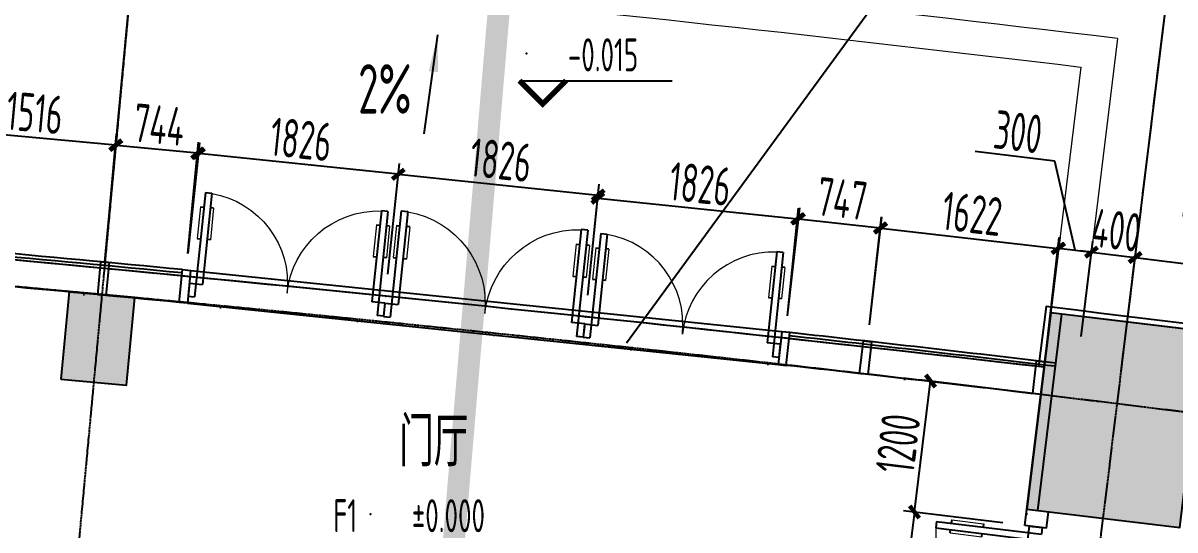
# Model space of a CAD drawing. Header units: millimetres. Extents: x 11639278 to 23698211, y -13072636 to -5537337.
# Drawn here: x 11808014 to 11818486, y -6374416 to -6369803 of the extents above; entities that cross this region are included whole.
import ezdxf
from ezdxf.enums import TextEntityAlignment as Align

# ---------------------------------------------------------------- set-up
doc = ezdxf.new("R2010")
doc.units = ezdxf.units.MM
doc.header["$LTSCALE"] = 10
for name, pattern in [('A2-RG-AXIS$0$CENTER', [2, 1.25, -0.25, 0.25, -0.25]), ('A2-RG-AXIS$0$DOTE', [2.42, 2, -0.2, 0.02, -0.2]), ('A2-RI-F1$0$DOT2', [0.125, 0, -0.125])]:
    doc.linetypes.add(name, pattern=pattern)
for name, color, linetype in [('A2-RB-F1$0$A-CLOD', 200, 'Continuous'), ('A2-RB-F1$0$A-DIMS-100', 1, 'Continuous'), ('A2-RG-AXIS$0$A-AXIS', 1, 'Continuous'), ('A2-RG-AXIS$0$A-DIMS-100', 1, 'Continuous'), ('A2-RG-AXIS$0$A-GRID', 1, 'A2-RG-AXIS$0$CENTER'), ('A2-RI-F1$0$$0$AUDIT_D_120618114340-341', 1, 'Continuous'), ('A2-RI-F1$0$A-DOOR', 32, 'Continuous'), ('A2-RI-F1$0$A-FLOR-OTLN', 4, 'A2-RI-F1$0$DOT2'), ('A2-RI-F1$0$A-GLAZ', 140, 'Continuous'), ('A2-RI-F1$0$A-STRS', 50, 'Continuous'), ('A2-RI-F1$0$A-SYMB', 4, 'Continuous'), ('A2-RI-F1$0$A-SYMB-AREA', 4, 'Continuous'), ('A2-RI-F1$0$A-SYMB-NAME', 4, 'Continuous'), ('A2-RI-F1$0$A-WALL', 7, 'Continuous'), ('A2-RI-F1$0$an-wndw-mull-v', 3, 'Continuous'), ('A2-RI-F1$0$WINDOW_TEXT', 7, 'Continuous'), ('A2-RS-F1$0$A-HATH-GRAY', 8, 'Continuous'), ('A2-RS-F1$0$A-WALL-CONC', 6, 'Continuous')]:
    doc.layers.add(name, color=color, linetype=linetype)
doc.layers.add('A2-RI-F1$0$A-DETL-LLIN', color=3, linetype='Continuous', lineweight=5)
doc.layers.add('A2-RI-F1$0$A-X-AREA', color=6, linetype='Continuous', plot=False)
doc.styles.add('A2-RB-F1$0$XD2008', font='hzs.shx', dxfattribs={"width": 0.7, "bigfont": 'hztxt.shx'})
doc.styles.add('A2-RG-AXIS$0$XD2008', font='hzs.shx', dxfattribs={"width": 0.7, "bigfont": 'hztxt.shx'})
doc.styles.add('A2-RI-F1$0$ECADI', font='hzs.shx', dxfattribs={"width": 0.7, "bigfont": 'hztxt.shx'})
doc.styles.add('A2-RI-F1$0$SIMPLEX', font='simplex.shx', dxfattribs={"width": 0.7})
doc.styles.add('A2-RI-F1$0$XD2008', font='hzs.shx', dxfattribs={"width": 0.7, "bigfont": 'hztxt.shx'})
doc.dimstyles.new('A2-RB-F1$0$XD100$0', dxfattribs={"dimscale": 100, "dimtxt": 3.5, "dimasz": 1, "dimexe": 1, "dimexo": 2, "dimgap": 0.5, "dimtad": 1, "dimdec": 0, "dimdsep": 46, "dimtxsty": 'A2-RB-F1$0$XD2008', "dimblk1": 'A2-RB-F1$0$_ArchTick', "dimblk2": 'A2-RB-F1$0$_ArchTick', "dimsah": 1, "dimcen": 2.5, "dimclrt": 4, "dimaunit": 1, "dimadec": 0, "dimazin": 0, "dimtfac": 1, "dimtdec": 0, "dimtix": 1, "dimtmove": 1, "dimatfit": 3, "dimfxl": 0, "dimtolj": 1, "dimtzin": 0, "dimarcsym": 0})
doc.dimstyles.new('A2-RG-AXIS$0$XD150', dxfattribs={"dimscale": 300, "dimtxt": 2.5, "dimasz": 1.5, "dimexe": 1, "dimexo": 2, "dimgap": 0.5, "dimtad": 1, "dimdec": 0, "dimdsep": 46, "dimtxsty": 'A2-RG-AXIS$0$XD2008', "dimcen": 2.5, "dimclrt": 4, "dimaunit": 1, "dimadec": 3, "dimazin": 0, "dimtfac": 1, "dimtdec": 0, "dimtmove": 2, "dimatfit": 3, "dimfxl": 0, "dimtolj": 1, "dimtzin": 0, "dimarcsym": 0})

# ---------------------------------------------------------------- blocks, each defined once
blk = doc.blocks.new('A2-RG-AXIS$0$_ArchTick')
at = {"color": 0, "linetype": 'ByBlock', "const_width": 0.4}
blk.add_lwpolyline([(-0.5, -0.5), (0.5, 0.5)], dxfattribs=at)
blk = doc.blocks.new('*D503')
at = {"layer": 'A2-RG-AXIS$0$A-DIMS-100', "color": 0, "lineweight": -2, "ltscale": 3, "transparency": 16777216}
for p, q in [((11753070, -6371598), (11752455, -6363872)), ((11854556, -6379588), (11856371, -6372053))]:
    blk.add_line(p, q, dxfattribs=at)
blk.add_arc((11778731, -6694179), 331200, 76.44866, 94.54827, dxfattribs=at)
at = {"layer": 'Defpoints', "color": 0, "ltscale": 3, "transparency": 16777216}
for p in [(11822065, -6365826), (11753093, -6371897), (11854485, -6379879), (11778731, -6694179)]:
    blk.add_point(p, dxfattribs=at)
at = {"layer": 'A2-RG-AXIS$0$A-DIMS-100', "color": 0, "lineweight": -2, "ltscale": 3, "transparency": 16777216, "xscale": 150, "yscale": 150, "zscale": 150}
for p, rotation in [((11752467, -6364022), 184.5482656226652), ((11856336, -6372199), 346.4486630674553)]:
    blk.add_blockref('A2-RG-AXIS$0$_ArchTick', p, dxfattribs=dict(at, rotation=rotation))
at = {"layer": 'A2-RG-AXIS$0$A-DIMS-100', "color": 4, "ltscale": 3, "transparency": 16777216, "insert": (11804749, -6363703), "char_height": 375, "attachment_point": 5, "rotation": 355.4985, "style": 'A2-RG-AXIS$0$XD2008'}
blk.add_mtext('\\A1;18°5\'59"', dxfattribs=at)
blk = doc.blocks.new('*D553')
at = {"layer": 'A2-RG-AXIS$0$A-DIMS-100', "color": 0, "lineweight": -2, "ltscale": 3, "transparency": 16777216}
for p, q in [((11817998, -6372970), (11818829, -6366171)), ((11827205, -6374230), (11828231, -6367457))]:
    blk.add_line(p, q, dxfattribs=at)
blk.add_arc((11778731, -6694179), 330300, 81.38492, 83.03033, dxfattribs=at)
at = {"layer": 'Defpoints', "color": 0, "ltscale": 3, "transparency": 16777216}
for p in [(11825080, -6367147), (11817961, -6373268), (11827160, -6374527), (11778731, -6694179)]:
    blk.add_point(p, dxfattribs=at)
at = {"layer": 'A2-RG-AXIS$0$A-DIMS-100', "color": 0, "lineweight": -2, "ltscale": 3, "transparency": 16777216, "xscale": 150, "yscale": 150, "zscale": 150}
for p, rotation in [((11818811, -6366319), 173.0303346336148), ((11828208, -6367606), 351.3849162218818)]:
    blk.add_blockref('A2-RG-AXIS$0$_ArchTick', p, dxfattribs=dict(at, rotation=rotation))
at = {"layer": 'A2-RG-AXIS$0$A-DIMS-100', "color": 4, "ltscale": 3, "transparency": 16777216, "insert": (11823554, -6366633), "char_height": 375, "attachment_point": 5, "rotation": 352.2076, "style": 'A2-RG-AXIS$0$XD2008'}
blk.add_mtext('\\A1;1°38\'44"', dxfattribs=at)
blk = doc.blocks.new('*D557')
at = {"layer": 'A2-RG-AXIS$0$A-DIMS-100', "color": 0, "lineweight": -2, "ltscale": 3, "transparency": 16777216}
for p, q in [((11808758, -6371975), (11809394, -6365154)), ((11817998, -6372970), (11818829, -6366171))]:
    blk.add_line(p, q, dxfattribs=at)
blk.add_arc((11778731, -6694179), 330300, 83.03034, 84.67576, dxfattribs=at)
at = {"layer": 'Defpoints', "color": 0, "ltscale": 3, "transparency": 16777216}
for p in [(11815670, -6365951), (11808730, -6372274), (11817961, -6373268), (11778731, -6694179)]:
    blk.add_point(p, dxfattribs=at)
at = {"layer": 'A2-RG-AXIS$0$A-DIMS-100', "color": 0, "lineweight": -2, "ltscale": 3, "transparency": 16777216, "xscale": 150, "yscale": 150, "zscale": 150}
for p, rotation in [((11809380, -6365304), 174.6757570742864), ((11818811, -6366319), 353.0303386625535)]:
    blk.add_blockref('A2-RG-AXIS$0$_ArchTick', p, dxfattribs=dict(at, rotation=rotation))
at = {"layer": 'A2-RG-AXIS$0$A-DIMS-100', "color": 4, "ltscale": 3, "transparency": 16777216, "insert": (11814131, -6365481), "char_height": 375, "attachment_point": 5, "rotation": 353.853, "style": 'A2-RG-AXIS$0$XD2008'}
blk.add_mtext('\\A1;1°38\'44"', dxfattribs=at)
blk = doc.blocks.new('A2-RB-F1$0$_ArchTick')
at = {"color": 0, "linetype": 'ByBlock', "const_width": 0.4}
blk.add_lwpolyline([(-0.5, -0.5), (0.5, 0.5)], dxfattribs=at)
blk = doc.blocks.new('*D1357')
at = {"layer": 'A2-RB-F1$0$A-DIMS-100', "color": 0, "lineweight": -2, "transparency": 16777216}
for p, q in [((11817395, -6371060), (11816670, -6370972)), ((11817578, -6371869), (11817395, -6371060)), ((11817335, -6372619), (11817441, -6371752)), ((11817429, -6371851), (11817727, -6371887)), ((11817633, -6372655), (11817739, -6371788))]:
    blk.add_line(p, q, dxfattribs=at)
at = {"layer": 'Defpoints', "color": 0, "transparency": 16777216}
for p in [(11817727, -6371887), (11817311, -6372818), (11817609, -6372854)]:
    blk.add_point(p, dxfattribs=at)
at = {"layer": 'A2-RB-F1$0$A-DIMS-100', "color": 0, "lineweight": -2, "transparency": 16777216, "xscale": 100, "yscale": 100, "zscale": 100}
for p, rotation in [((11817429, -6371851), 173.0303367405229), ((11817727, -6371887), 353.0303367405229)]:
    blk.add_blockref('A2-RB-F1$0$_ArchTick', p, dxfattribs=dict(at, rotation=rotation))
at = {"layer": 'A2-RB-F1$0$A-DIMS-100', "color": 4, "transparency": 16777216, "insert": (11817060, -6370793), "char_height": 350, "attachment_point": 5, "rotation": 353.0303, "style": 'A2-RB-F1$0$XD2008'}
blk.add_mtext('\\A1;300', dxfattribs=at)
blk = doc.blocks.new('*D1358')
at = {"layer": 'A2-RB-F1$0$A-DIMS-100', "color": 0, "lineweight": -2, "transparency": 16777216}
for p, q in [((11817657, -6372457), (11817739, -6371788)), ((11818054, -6372505), (11818136, -6371837)), ((11817727, -6371887), (11817628, -6371875)), ((11817727, -6371887), (11818124, -6371936)), ((11818124, -6371936), (11818223, -6371948))]:
    blk.add_line(p, q, dxfattribs=at)
at = {"layer": 'Defpoints', "color": 0, "transparency": 16777216}
for p in [(11818124, -6371936), (11817633, -6372655), (11818030, -6372704)]:
    blk.add_point(p, dxfattribs=at)
at = {"layer": 'A2-RB-F1$0$A-DIMS-100', "color": 0, "lineweight": -2, "transparency": 16777216, "xscale": 100, "yscale": 100, "zscale": 100}
for p, rotation in [((11817727, -6371887), 353.0303386625446), ((11818124, -6371936), 173.0303386625446)]:
    blk.add_blockref('A2-RB-F1$0$_ArchTick', p, dxfattribs=dict(at, rotation=rotation))
at = {"layer": 'A2-RB-F1$0$A-DIMS-100', "color": 4, "transparency": 16777216, "insert": (11817953, -6371688), "char_height": 350, "attachment_point": 5, "rotation": 353.0303, "style": 'A2-RB-F1$0$XD2008'}
blk.add_mtext('\\A1;400', dxfattribs=at)
blk = doc.blocks.new('*D1359')
at = {"layer": 'A2-RB-F1$0$A-DIMS-100', "color": 0, "lineweight": -2, "transparency": 16777216}
for p, q in [((11816118, -6374252), (11815900, -6376039)), ((11816922, -6374350), (11816019, -6374240)), ((11816704, -6376137), (11815801, -6376027))]:
    blk.add_line(p, q, dxfattribs=at)
at = {"layer": 'Defpoints', "color": 0, "transparency": 16777216}
for p in [(11817121, -6374375), (11815900, -6376039), (11816902, -6376161)]:
    blk.add_point(p, dxfattribs=at)
at = {"layer": 'A2-RB-F1$0$A-DIMS-100', "color": 0, "lineweight": -2, "transparency": 16777216, "xscale": 100, "yscale": 100, "zscale": 100}
for p, rotation in [((11816118, -6374252), 83.03033683623111), ((11815900, -6376039), 263.0303368362311)]:
    blk.add_blockref('A2-RB-F1$0$_ArchTick', p, dxfattribs=dict(at, rotation=rotation))
at = {"layer": 'A2-RB-F1$0$A-DIMS-100', "color": 4, "transparency": 16777216, "insert": (11815786, -6375118), "char_height": 350, "attachment_point": 5, "rotation": 83.0303, "style": 'A2-RB-F1$0$XD2008'}
blk.add_mtext('\\A1;1800', dxfattribs=at)
blk = doc.blocks.new('*D1360')
at = {"layer": 'A2-RB-F1$0$A-DIMS-100', "color": 0, "lineweight": -2, "transparency": 16777216}
for p, q in [((11816118, -6374252), (11816264, -6373060)), ((11817068, -6373158), (11816165, -6373048)), ((11816922, -6374350), (11816019, -6374240))]:
    blk.add_line(p, q, dxfattribs=at)
at = {"layer": 'Defpoints', "color": 0, "transparency": 16777216}
for p in [(11816264, -6373060), (11817266, -6373183), (11817121, -6374375)]:
    blk.add_point(p, dxfattribs=at)
at = {"layer": 'A2-RB-F1$0$A-DIMS-100', "color": 0, "lineweight": -2, "transparency": 16777216, "xscale": 100, "yscale": 100, "zscale": 100}
for p, rotation in [((11816264, -6373060), 83.0303350442158), ((11816118, -6374252), 263.0303350442158)]:
    blk.add_blockref('A2-RB-F1$0$_ArchTick', p, dxfattribs=dict(at, rotation=rotation))
at = {"layer": 'A2-RB-F1$0$A-DIMS-100', "color": 4, "transparency": 16777216, "insert": (11815968, -6373629), "char_height": 350, "attachment_point": 5, "rotation": 83.0303, "style": 'A2-RB-F1$0$XD2008'}
blk.add_mtext('\\A1;1200', dxfattribs=at)
blk = doc.blocks.new('*D1090')
at = {"layer": 'A2-RB-F1$0$A-DIMS-100', "color": 0, "lineweight": -2, "transparency": 16777216}
for p, q in [((11818054, -6372505), (11818136, -6371837)), ((11818124, -6371937), (11818819, -6372022)), ((11818749, -6372590), (11818831, -6371922))]:
    blk.add_line(p, q, dxfattribs=at)
at = {"layer": 'Defpoints', "color": 0, "transparency": 16777216}
for p in [(11818819, -6372022), (11818030, -6372704), (11818725, -6372789)]:
    blk.add_point(p, dxfattribs=at)
at = {"layer": 'A2-RB-F1$0$A-DIMS-100', "color": 0, "lineweight": -2, "transparency": 16777216, "xscale": 100, "yscale": 100, "zscale": 100}
for p, rotation in [((11818124, -6371937), 173.0303367405693), ((11818819, -6372022), 353.0303367405693)]:
    blk.add_blockref('A2-RB-F1$0$_ArchTick', p, dxfattribs=dict(at, rotation=rotation))
at = {"layer": 'A2-RB-F1$0$A-DIMS-100', "color": 4, "transparency": 16777216, "insert": (11818739, -6371700), "char_height": 350, "attachment_point": 5, "rotation": 353.0303, "style": 'A2-RB-F1$0$XD2008'}
blk.add_mtext('\\A1;700', dxfattribs=at)
blk = doc.blocks.new('*D1014')
at = {"layer": 'A2-RB-F1$0$A-DIMS-100', "color": 0, "lineweight": -2, "transparency": 16777216}
for p, q in [((11808772, -6371830), (11808869, -6370817)), ((11809513, -6371901), (11809610, -6370887)), ((11809600, -6370987), (11808859, -6370916))]:
    blk.add_line(p, q, dxfattribs=at)
at = {"layer": 'Defpoints', "color": 0, "transparency": 16777216}
for p in [(11808859, -6370916), (11808753, -6372029), (11809494, -6372100)]:
    blk.add_point(p, dxfattribs=at)
at = {"layer": 'A2-RB-F1$0$A-DIMS-100', "color": 0, "lineweight": -2, "transparency": 16777216, "xscale": 100, "yscale": 100, "zscale": 100}
for p, rotation in [((11808859, -6370916), 174.5642627434275), ((11809600, -6370987), 354.5642627434274)]:
    blk.add_blockref('A2-RB-F1$0$_ArchTick', p, dxfattribs=dict(at, rotation=rotation))
at = {"layer": 'A2-RB-F1$0$A-DIMS-100', "color": 4, "transparency": 16777216, "insert": (11809251, -6370728), "char_height": 350, "attachment_point": 5, "rotation": 354.5643, "style": 'A2-RB-F1$0$XD2008'}
blk.add_mtext('\\A1;744', dxfattribs=at)
blk = doc.blocks.new('*D1015')
at = {"layer": 'A2-RB-F1$0$A-DIMS-100', "color": 0, "lineweight": -2, "transparency": 16777216}
for p, q in [((11814965, -6372466), (11815076, -6371484)), ((11815064, -6371583), (11815807, -6371667)), ((11815708, -6372550), (11815818, -6371567))]:
    blk.add_line(p, q, dxfattribs=at)
at = {"layer": 'Defpoints', "color": 0, "transparency": 16777216}
for p in [(11815807, -6371667), (11814943, -6372665), (11815686, -6372748)]:
    blk.add_point(p, dxfattribs=at)
at = {"layer": 'A2-RB-F1$0$A-DIMS-100', "color": 0, "lineweight": -2, "transparency": 16777216, "xscale": 100, "yscale": 100, "zscale": 100}
for p, rotation in [((11815064, -6371583), 173.5903879485178), ((11815807, -6371667), 353.5903879485177)]:
    blk.add_blockref('A2-RB-F1$0$_ArchTick', p, dxfattribs=dict(at, rotation=rotation))
at = {"layer": 'A2-RB-F1$0$A-DIMS-100', "color": 4, "transparency": 16777216, "insert": (11815461, -6371401), "char_height": 350, "attachment_point": 5, "rotation": 353.5904, "style": 'A2-RB-F1$0$XD2008'}
blk.add_mtext('\\A1;747', dxfattribs=at)
blk = doc.blocks.new('*D944')
at = {"layer": 'A2-RB-F1$0$A-DIMS-100', "color": 0, "lineweight": -2, "transparency": 16777216}
for p, q in [((11815709, -6372550), (11815822, -6371569)), ((11815811, -6371668), (11817422, -6371854)), ((11817320, -6372736), (11817433, -6371755))]:
    blk.add_line(p, q, dxfattribs=at)
at = {"layer": 'Defpoints', "color": 0, "transparency": 16777216}
for p in [(11817422, -6371854), (11815686, -6372748), (11817297, -6372935)]:
    blk.add_point(p, dxfattribs=at)
at = {"layer": 'A2-RB-F1$0$A-DIMS-100', "color": 0, "lineweight": -2, "transparency": 16777216, "xscale": 100, "yscale": 100, "zscale": 100}
for p, rotation in [((11815811, -6371668), 173.4050334049103), ((11817422, -6371854), 353.4050334049103)]:
    blk.add_blockref('A2-RB-F1$0$_ArchTick', p, dxfattribs=dict(at, rotation=rotation))
at = {"layer": 'A2-RB-F1$0$A-DIMS-100', "color": 4, "transparency": 16777216, "insert": (11816642, -6371538), "char_height": 350, "attachment_point": 5, "rotation": 353.405, "style": 'A2-RB-F1$0$XD2008'}
blk.add_mtext('\\A1;1622', dxfattribs=at)
blk = doc.blocks.new('*D945')
at = {"layer": 'A2-RB-F1$0$A-DIMS-100', "color": 0, "lineweight": -2, "transparency": 16777216}
for p, q in [((11809515, -6371901), (11809620, -6370892)), ((11811425, -6371179), (11809609, -6370991)), ((11811331, -6372089), (11811436, -6371080))]:
    blk.add_line(p, q, dxfattribs=at)
at = {"layer": 'Defpoints', "color": 0, "transparency": 16777216}
for p in [(11809609, -6370991), (11809494, -6372100), (11811310, -6372288)]:
    blk.add_point(p, dxfattribs=at)
at = {"layer": 'A2-RB-F1$0$A-DIMS-100', "color": 0, "lineweight": -2, "transparency": 16777216, "xscale": 100, "yscale": 100, "zscale": 100}
for p, rotation in [((11809609, -6370991), 174.077449758657), ((11811425, -6371179), 354.077449758657)]:
    blk.add_blockref('A2-RB-F1$0$_ArchTick', p, dxfattribs=dict(at, rotation=rotation))
at = {"layer": 'A2-RB-F1$0$A-DIMS-100', "color": 4, "transparency": 16777216, "insert": (11810541, -6370861), "char_height": 350, "attachment_point": 5, "rotation": 354.0774, "style": 'A2-RB-F1$0$XD2008'}
blk.add_mtext('\\A1;1826', dxfattribs=at)
blk = doc.blocks.new('*D946')
at = {"layer": 'A2-RB-F1$0$A-DIMS-100', "color": 0, "lineweight": -2, "transparency": 16777216}
for p, q in [((11811331, -6372089), (11811436, -6371080)), ((11811425, -6371179), (11813242, -6371368)), ((11813147, -6372278), (11813252, -6371268))]:
    blk.add_line(p, q, dxfattribs=at)
at = {"layer": 'Defpoints', "color": 0, "transparency": 16777216}
for p in [(11813242, -6371368), (11811310, -6372288), (11813127, -6372476)]:
    blk.add_point(p, dxfattribs=at)
at = {"layer": 'A2-RB-F1$0$A-DIMS-100', "color": 0, "lineweight": -2, "transparency": 16777216, "xscale": 100, "yscale": 100, "zscale": 100}
for p, rotation in [((11811425, -6371179), 174.0774497586557), ((11813242, -6371368), 354.0774497586556)]:
    blk.add_blockref('A2-RB-F1$0$_ArchTick', p, dxfattribs=dict(at, rotation=rotation))
at = {"layer": 'A2-RB-F1$0$A-DIMS-100', "color": 4, "transparency": 16777216, "insert": (11812357, -6371050), "char_height": 350, "attachment_point": 5, "rotation": 354.0774, "style": 'A2-RB-F1$0$XD2008'}
blk.add_mtext('\\A1;1826', dxfattribs=at)
blk = doc.blocks.new('*D947')
at = {"layer": 'A2-RB-F1$0$A-DIMS-100', "color": 0, "lineweight": -2, "transparency": 16777216}
for p, q in [((11813147, -6372278), (11813249, -6371297)), ((11813239, -6371397), (11815055, -6371585)), ((11814964, -6372466), (11815065, -6371486))]:
    blk.add_line(p, q, dxfattribs=at)
at = {"layer": 'Defpoints', "color": 0, "transparency": 16777216}
for p in [(11815055, -6371585), (11813127, -6372476), (11814943, -6372665)]:
    blk.add_point(p, dxfattribs=at)
at = {"layer": 'A2-RB-F1$0$A-DIMS-100', "color": 0, "lineweight": -2, "transparency": 16777216, "xscale": 100, "yscale": 100, "zscale": 100}
for p, rotation in [((11813239, -6371397), 174.0774497586478), ((11815055, -6371585), 354.0774497586477)]:
    blk.add_blockref('A2-RB-F1$0$_ArchTick', p, dxfattribs=dict(at, rotation=rotation))
at = {"layer": 'A2-RB-F1$0$A-DIMS-100', "color": 4, "transparency": 16777216, "insert": (11814170, -6371267), "char_height": 350, "attachment_point": 5, "rotation": 354.0774, "style": 'A2-RB-F1$0$XD2008'}
blk.add_mtext('\\A1;1826', dxfattribs=at)
blk = doc.blocks.new('*D681')
at = {"layer": 'A2-RB-F1$0$A-DIMS-100', "color": 0, "lineweight": -2, "transparency": 16777216}
for p, q in [((11807262, -6371693), (11807354, -6370676)), ((11808855, -6370913), (11807345, -6370775)), ((11808771, -6371830), (11808864, -6370813))]:
    blk.add_line(p, q, dxfattribs=at)
at = {"layer": 'Defpoints', "color": 0, "transparency": 16777216}
for p in [(11807345, -6370775), (11807244, -6371892), (11808753, -6372029)]:
    blk.add_point(p, dxfattribs=at)
at = {"layer": 'A2-RB-F1$0$A-DIMS-100', "color": 0, "lineweight": -2, "transparency": 16777216, "xscale": 100, "yscale": 100, "zscale": 100}
for p, rotation in [((11807345, -6370775), 174.7983454956538), ((11808855, -6370913), 354.7983454956538)]:
    blk.add_blockref('A2-RB-F1$0$_ArchTick', p, dxfattribs=dict(at, rotation=rotation))
at = {"layer": 'A2-RB-F1$0$A-DIMS-100', "color": 4, "transparency": 16777216, "insert": (11808120, -6370620), "char_height": 350, "attachment_point": 5, "rotation": 354.7983, "style": 'A2-RB-F1$0$XD2008'}
blk.add_mtext('\\A1;1516', dxfattribs=at)
blk = doc.blocks.new('A2-RS-F1')
at = {"layer": 'A2-RS-F1$0$A-HATH-GRAY', "ltscale": 3}
h = blk.add_hatch(color=256, dxfattribs=at)
h.paths.add_polyline_path([(11790491, -6377046), (11789491, -6377011), (11789445, -6378310), (11790445, -6378346)], flags=16)
h.paths.add_polyline_path([(11794711, -6377236), (11794112, -6377197), (11794061, -6377996), (11794660, -6378034)], flags=0)
h.paths.add_polyline_path([(11794483, -6380779), (11793885, -6380740), (11793833, -6381539), (11794432, -6381577)], flags=0)
h.paths.add_polyline_path([(11793887, -6390061), (11793288, -6390022), (11793236, -6390821), (11793835, -6390859)], flags=0)
h.paths.add_polyline_path([(11793659, -6393604), (11793060, -6393565), (11793009, -6394364), (11793607, -6394402)], flags=0)
h.paths.add_polyline_path([(11789926, -6392936), (11788927, -6392901), (11788881, -6394200), (11789880, -6394236)], flags=16)
h.paths.add_polyline_path([(11781272, -6392739), (11780272, -6392732), (11780263, -6394032), (11781263, -6394039)], flags=16)
h.paths.add_polyline_path([(11772615, -6392791), (11771616, -6392812), (11771644, -6394112), (11772644, -6394090)], flags=16)
h.paths.add_polyline_path([(11771836, -6400549, 1), (11772736, -6400549, 1)])
h.paths.add_polyline_path([(11789602, -6400664, 1), (11788702, -6400664, 1)], flags=0)
h.paths.add_polyline_path([(11797126, -6401084, 1), (11798026, -6401084, 1)], flags=0)
h.paths.add_polyline_path([(11772267, -6376895), (11771267, -6376916), (11771295, -6378216), (11772295, -6378194)], flags=16)
h.paths.add_polyline_path([(11781380, -6376840), (11780380, -6376832), (11780371, -6378133), (11781371, -6378140)], flags=16)
h.paths.add_polyline_path([(11752826, -6385566), (11752029, -6385629), (11752188, -6387623), (11752985, -6387560)], flags=17)
h.paths.add_polyline_path([(11757363, -6385213), (11756565, -6385276), (11756724, -6387270), (11757521, -6387205)], flags=17)
h.paths.add_polyline_path([(11762965, -6393141), (11763031, -6394440), (11764030, -6394389), (11763964, -6393090)])
h.paths.add_polyline_path([(11793009, -6394364), (11793607, -6394402), (11793659, -6393604), (11793060, -6393565)], flags=17)
h.paths.add_polyline_path([(11793236, -6390821), (11793835, -6390859), (11793887, -6390061), (11793288, -6390022)], flags=17)
h.paths.add_polyline_path([(11793833, -6381539), (11794432, -6381577), (11794483, -6380779), (11793885, -6380740)], flags=17)
h.paths.add_polyline_path([(11794061, -6377996), (11794660, -6378034), (11794711, -6377236), (11794112, -6377197)], flags=17)
h.paths.add_polyline_path([(11762160, -6377261), (11762226, -6378560), (11763225, -6378509), (11763159, -6377211)], flags=17)
edge = h.paths.add_edge_path(flags=16)
edge.add_arc((11772286, -6400549), 450, 0, 360)
edge = h.paths.add_edge_path(flags=16)
edge.add_arc((11789152, -6400664), 450, 0, 360)
edge = h.paths.add_edge_path()
edge.add_arc((11763857, -6400856), 450, 0, 360)
edge = h.paths.add_edge_path(flags=17)
edge.add_arc((11797576, -6401084), 450, 0, 360)
edge = h.paths.add_edge_path()
edge.add_arc((11755441, -6401404), 450, 0, 360)
h.paths.add_polyline_path([(11756756, -6377587), (11756915, -6379580), (11756117, -6379644), (11755959, -6377650)], flags=17)
h.paths.add_polyline_path([(11757323, -6394797), (11758120, -6394731), (11758001, -6393238), (11757204, -6393301)])
h.paths.add_polyline_path([(11752786, -6395149), (11753584, -6395086), (11753449, -6393391), (11752652, -6393455)])
h.paths.add_polyline_path([(11751581, -6379997), (11752378, -6379934), (11752220, -6377940), (11751422, -6378003)])
edge = h.paths.add_edge_path()
edge.add_line((11771616, -6392813), (11771644, -6394112))
edge.add_line((11771644, -6394112), (11772644, -6394090))
edge.add_line((11772644, -6394090), (11772615, -6392791))
edge.add_line((11772615, -6392791), (11771616, -6392812))
edge.add_line((11780272, -6392732), (11780263, -6394032))
edge.add_line((11780263, -6394032), (11781263, -6394039))
edge.add_line((11781263, -6394039), (11781272, -6392739))
edge.add_line((11781272, -6392739), (11780272, -6392732))
edge.add_line((11788927, -6392901), (11788881, -6394200))
edge.add_line((11788881, -6394200), (11789880, -6394236))
edge.add_line((11789880, -6394236), (11789926, -6392936))
edge.add_line((11789926, -6392936), (11788927, -6392901))
edge.add_line((11789491, -6377011), (11789445, -6378310))
edge.add_line((11789445, -6378310), (11790445, -6378346))
edge.add_line((11790445, -6378346), (11790491, -6377046))
edge.add_line((11790491, -6377046), (11789491, -6377011))
edge.add_line((11780380, -6376833), (11780371, -6378133))
edge.add_line((11780371, -6378133), (11781371, -6378140))
edge.add_line((11781371, -6378140), (11781380, -6376840))
edge.add_line((11781380, -6376840), (11780380, -6376832))
edge.add_line((11771267, -6376917), (11771295, -6378216))
edge.add_line((11771295, -6378216), (11772295, -6378194))
edge.add_line((11772295, -6378194), (11772267, -6376895))
edge.add_line((11772267, -6376895), (11771267, -6376916))
edge.add_line((11756724, -6387270), (11757521, -6387205))
edge.add_line((11756565, -6385276), (11757363, -6385213))
edge.add_line((11756565, -6385276), (11756724, -6387270))
edge.add_line((11752188, -6387623), (11752985, -6387560))
edge.add_line((11752029, -6385629), (11752826, -6385566))
edge.add_line((11752029, -6385629), (11752188, -6387623))
edge.add_line((11752826, -6385566), (11752985, -6387560))
edge.add_line((11757362, -6385205), (11757521, -6387205))
edge = h.paths.add_edge_path()
edge.add_arc((11847549, -6408655), 450, 0, 360)
h.paths.add_polyline_path([(11818747, -6372607), (11817357, -6372439), (11817139, -6374226), (11818529, -6374394)])
h.paths.add_polyline_path([(11827964, -6373889), (11826580, -6373681), (11826310, -6375461), (11827695, -6375669)])
h.paths.add_polyline_path([(11837141, -6375435), (11835763, -6375187), (11835442, -6376958), (11836820, -6377206)])
h.paths.add_polyline_path([(11814457, -6396162), (11815847, -6396332), (11816041, -6394744), (11814651, -6394573)])
h.paths.add_polyline_path([(11851385, -6401917), (11850605, -6401738), (11850371, -6402710), (11851151, -6402890)])
h.paths.add_polyline_path([(11846960, -6400859), (11846180, -6400679), (11845946, -6401652), (11846725, -6401831)])
h.paths.add_polyline_path([(11841338, -6400630), (11839968, -6400341), (11840298, -6398776), (11841668, -6399064)])
h.paths.add_polyline_path([(11831506, -6398704), (11832883, -6398953), (11833168, -6397379), (11831791, -6397129)])
h.paths.add_polyline_path([(11823000, -6397310), (11824384, -6397520), (11824624, -6395938), (11823240, -6395728)])
h.paths.add_polyline_path([(11806985, -6395311), (11806189, -6395237), (11806300, -6394042), (11807096, -6394116)])
h.paths.add_polyline_path([(11800592, -6394829), (11801191, -6394867), (11801242, -6394069), (11800643, -6394030)])
h.paths.add_polyline_path([(11793009, -6394364), (11793607, -6394402), (11793659, -6393604), (11793060, -6393565)], flags=17)
h.paths.add_polyline_path([(11800820, -6391286), (11801419, -6391324), (11801470, -6390526), (11800871, -6390487)])
h.paths.add_polyline_path([(11793236, -6390821), (11793835, -6390859), (11793887, -6390061), (11793288, -6390022)], flags=17)
h.paths.add_polyline_path([(11853037, -6395064), (11853271, -6394091), (11852492, -6393912), (11852257, -6394884)])
h.paths.add_polyline_path([(11854912, -6387286), (11855146, -6386314), (11854366, -6386134), (11854132, -6387107)])
h.paths.add_polyline_path([(11846269, -6377243), (11844899, -6376956), (11844527, -6378717), (11845898, -6379005)])
h.paths.add_polyline_path([(11848612, -6394005), (11848846, -6393033), (11848067, -6392853), (11847832, -6393825)])
h.paths.add_polyline_path([(11850486, -6386227), (11850721, -6385255), (11849941, -6385076), (11849707, -6386048)])
h.paths.add_polyline_path([(11843712, -6384523), (11844299, -6384647), (11844423, -6384060), (11843836, -6383936)])
h.paths.add_polyline_path([(11842062, -6392351), (11842649, -6392475), (11842773, -6391888), (11842185, -6391764)])
h.paths.add_polyline_path([(11808357, -6373042), (11808955, -6373098), (11809029, -6372301), (11808432, -6372246)])
h.paths.add_polyline_path([(11793833, -6381539), (11794432, -6381577), (11794483, -6380779), (11793885, -6380740)], flags=17)
h.paths.add_polyline_path([(11801417, -6382005), (11802015, -6382043), (11802067, -6381245), (11801468, -6381206)])
h.paths.add_polyline_path([(11801644, -6378462), (11802243, -6378500), (11802294, -6377702), (11801696, -6377663)])
h.paths.add_polyline_path([(11794061, -6377996), (11794660, -6378034), (11794711, -6377236), (11794112, -6377197)], flags=17)
h.paths.add_polyline_path([(11808460, -6379480), (11807664, -6379406), (11807775, -6378211), (11808572, -6378285)])
edge = h.paths.add_edge_path(flags=16)
edge.add_arc((11772286, -6400549), 450, 0, 360)
edge = h.paths.add_edge_path(flags=17)
edge.add_arc((11789152, -6400664), 450, 0, 360)
edge = h.paths.add_edge_path(flags=17)
edge.add_arc((11797576, -6401084), 450, 0, 360)
edge = h.paths.add_edge_path()
edge.add_arc((11805984, -6401746), 450, 0, 360)
edge = h.paths.add_edge_path()
edge.add_arc((11814369, -6402649), 450, 0, 360)
edge = h.paths.add_edge_path()
edge.add_arc((11822726, -6403793), 450, 0, 360)
edge = h.paths.add_edge_path()
edge.add_arc((11831046, -6405176), 450, 0, 360)
edge = h.paths.add_edge_path()
edge.add_arc((11839323, -6406797), 450, 0, 360)
edge = h.paths.add_edge_path(flags=17)
edge.add_line((11771616, -6392813), (11771644, -6394112))
edge.add_line((11771644, -6394112), (11772644, -6394090))
edge.add_line((11772644, -6394090), (11772615, -6392791))
edge.add_line((11772615, -6392791), (11771616, -6392812))
edge.add_line((11780272, -6392732), (11780263, -6394032))
edge.add_line((11780263, -6394032), (11781263, -6394039))
edge.add_line((11781263, -6394039), (11781272, -6392739))
edge.add_line((11781272, -6392739), (11780272, -6392732))
edge.add_line((11788927, -6392901), (11788881, -6394200))
edge.add_line((11788881, -6394200), (11789880, -6394236))
edge.add_line((11789880, -6394236), (11789926, -6392936))
edge.add_line((11789926, -6392936), (11788927, -6392901))
edge.add_line((11789491, -6377011), (11789445, -6378310))
edge.add_line((11789445, -6378310), (11790445, -6378346))
edge.add_line((11790445, -6378346), (11790491, -6377046))
edge.add_line((11790491, -6377046), (11789491, -6377011))
edge.add_line((11780380, -6376833), (11780371, -6378133))
edge.add_line((11780371, -6378133), (11781371, -6378140))
edge.add_line((11781371, -6378140), (11781380, -6376840))
edge.add_line((11781380, -6376840), (11780380, -6376832))
edge.add_line((11771267, -6376917), (11771295, -6378216))
edge.add_line((11771295, -6378216), (11772295, -6378194))
edge.add_line((11772295, -6378194), (11772267, -6376895))
edge.add_line((11772267, -6376895), (11771267, -6376916))
edge = h.paths.add_edge_path()
edge.add_arc((11780720, -6400485), 450, 0, 360)
at = {"layer": 'A2-RS-F1$0$A-WALL-CONC', "ltscale": 3}
for points in [[(11808357, -6373042), (11808955, -6373098), (11809029, -6372301), (11808432, -6372246), (11808357, -6373042)], [(11818747, -6372607), (11817357, -6372439), (11817139, -6374226), (11818529, -6374394), (11818747, -6372607)]]:
    blk.add_lwpolyline(points, dxfattribs=at)
blk = doc.blocks.new('A2-RI-F1$0$ECADI-TAG-HGHT（国标）')
at = {"color": 1}
blk.add_line((-2.12, 2.12), (11.77, 2.12), dxfattribs=at)
at = {"color": 1, "const_width": 0.5}
blk.add_lwpolyline([(-2.12, 2.12), (0, 0), (2.12, 2.12)], dxfattribs=at)
at = {"color": 1}
blk.add_point((-1.48, 4.6), dxfattribs=at)
at = {"style": 'A2-RI-F1$0$XD2008', "width": 0.7}
blk.add_attdef('FL', text='', height=3, dxfattribs=at).set_placement((-2.69, 2.97), align=Align.RIGHT)
for tag, p in [('F.F.L.', (2.28, 2.97)), ('T.O.S.', (2.28, -1.1))]:
    blk.add_attdef(tag, p, '', height=3, dxfattribs=at)
blk = doc.blocks.new('A2-RI-F1$0$5erhfh')
at = {"layer": 'A2-RI-F1$0$A-SYMB-AREA', "style": 'A2-RI-F1$0$ECADI', "width": 0.7}
blk.add_attdef('340M2', text='', height=2.5, dxfattribs=at).set_placement((0, 1.25), align=Align.MIDDLE_LEFT)
at = {"layer": 'A2-RI-F1$0$A-SYMB-NAME', "style": 'A2-RI-F1$0$ECADI', "width": 0.7}
blk.add_attdef('CHINESENAME', (-12.29, 3.09), '', height=4.5, dxfattribs=at)
blk = doc.blocks.new('A2-RI-F1$0$$DorLib2D$00000011')
for p, q in [((-0.4667, 0.4709), (-0.4667, -0.0625)), ((-0.4667, 0.4709), (-0.4333, 0.4709)), ((-0.4333, 0.4709), (-0.4333, 0.0042)), ((0.4333, 0.4709), (0.4333, 0.0042)), ((0.4667, 0.4709), (0.4333, 0.4709)), ((0.4667, 0.4709), (0.4667, -0.0625)), ((-0.4833, 0.3962), (-0.4667, 0.3962)), ((-0.4167, 0.3962), (-0.4333, 0.3962)), ((0.4167, 0.3962), (0.4333, 0.3962)), ((0.4833, 0.3962), (0.4667, 0.3962)), ((-0.4833, 0.2346), (-0.4667, 0.2346)), ((-0.4167, 0.2346), (-0.4333, 0.2346)), ((0.4167, 0.2346), (0.4333, 0.2346)), ((0.4833, 0.2346), (0.4667, 0.2346)), ((-0.5, 0.0042), (-0.4333, 0.0042)), ((-0.5, 0.0042), (-0.5, -0.0625)), ((0.5, 0.0042), (0.4333, 0.0042)), ((0.5, 0.0042), (0.5, -0.0625)), ((-0.5, -0.0625), (-0.4667, -0.0625)), ((0.5, -0.0625), (0.4667, -0.0625))]:
    blk.add_line(p, q)
at = {"lineweight": 13}
for p, q in [((-0.4833, 0.3962), (-0.4833, 0.2346)), ((-0.4167, 0.3962), (-0.4167, 0.2346)), ((0.4167, 0.3962), (0.4167, 0.2346)), ((0.4833, 0.3962), (0.4833, 0.2346))]:
    blk.add_line(p, q, dxfattribs=at)
for centre, start, end in [((-0.4667, 0.0042), 0, 85.90396), ((0.4667, 0.0042), 94.09604, 180)]:
    blk.add_arc(centre, 0.4667, start, end, dxfattribs=at)
blk = doc.blocks.new('A2-RI-F1$0$door-doublewing')
at = {"layer": 'A2-RI-F1$0$A-DOOR', "color": 4, "xscale": -0.9999999999999998, "rotation": 180}
blk.add_blockref('A2-RI-F1$0$$DorLib2D$00000011', (0, -0.0291), dxfattribs=at)
at = {"layer": 'A2-RI-F1$0$WINDOW_TEXT', "style": 'A2-RI-F1$0$SIMPLEX', "flags": 9}
blk.add_attdef('A', text='', height=1, dxfattribs=at).set_placement((0, 1.5), align=Align.MIDDLE)
blk = doc.blocks.new('A2-RI-F1$0$A$C047A065C')
at = {"layer": 'A2-RI-F1$0$an-wndw-mull-v'}
for points in [[(53252, 29129), (53281, 29427), (53356, 29421), (53327, 29122), (53252, 29129)], [(53993, 29059), (54022, 29357), (54097, 29350), (54068, 29052), (53993, 29059)], [(59511, 28486), (59545, 28784), (59471, 28792), (59437, 28495), (59511, 28486)], [(60179, 28411), (60214, 28709), (60288, 28701), (60254, 28403), (60179, 28411)], [(61752, 28230), (61787, 28527), (61862, 28519), (61826, 28221), (61752, 28230)]]:
    blk.add_lwpolyline(points, close=True, dxfattribs=at)
blk = doc.blocks.new('A2-RI-F1')
blk.add_line((11817293, -6372964.4), (11817357.2, -6372439.1))
at = {"layer": 'A2-RI-F1$0$$0$AUDIT_D_120618114340-341'}
blk.add_line((11811781.9, -6369910.6), (11811656.8, -6370809.8), dxfattribs=at)
at = {"layer": 'A2-RI-F1$0$$0$AUDIT_D_120618114340-341', "extrusion": (0, 0, -1)}
blk.add_solid([(-11811786.9, -6370249.9), (-11811703.3, -6370240.7), (-11811781.9, -6369910.6)], dxfattribs=at)
at = {"layer": 'A2-RI-F1$0$A-DETL-LLIN'}
for p, q in [((11817964.5, -6369943.8), (11817655.1, -6372475)), ((11817630.3, -6370205.7), (11817266.2, -6373183.5))]:
    blk.add_line(p, q, dxfattribs=at)
for radius, start, end in [(326599.1, 83.100504, 85.577279), (326299.1, 83.153246, 85.524093)]:
    blk.add_arc((11778730.8, -6694177.9), radius, start, end, dxfattribs=at)
at = {"layer": 'A2-RI-F1$0$A-FLOR-OTLN', "ltscale": 1000}
blk.add_lwpolyline([(11814764.2, -6394127.4), (11817357.4, -6372440.5, -0.0249426), (11849205.6, -6377886.4), (11848159.2, -6382228.1), (11851284.2, -6382919.5), (11850720.9, -6385256.6), (11855146, -6386315.4), (11851150.8, -6402891.1), (11849876.5, -6402592.9), (11848102.5, -6409766.8, 0.0804175), (11754733.7, -6402413.9), (11754132.4, -6395046.4), (11752786.4, -6395150.9), (11751422.5, -6378004.8), (11756208, -6377631.7), (11756045.3, -6375586.8, -0.0389379), (11805715.9, -6375922.1), (11805966.1, -6372030.7, -0.0060163), (11817268.4, -6373184.4, -0.0060163)], format="xyb", dxfattribs=at)
at = {"layer": 'A2-RI-F1$0$A-GLAZ'}
for centre, radius, start, end in [((11774715.9, -6733430.8), 363050.9, 84.508101, 85.098481), ((11774437.1, -6736584), 366186.4, 84.511892, 85.092383), ((11778322.5, -6693938.3), 323094.6, 84.474391, 85.082983), ((11774437.1, -6736584), 366186.4, 83.262471, 83.643009), ((11775330.1, -6728914.4), 358495, 83.260394, 83.649119), ((11779149.9, -6695621.3), 324683.7, 83.24031, 83.669262)]:
    blk.add_arc(centre, radius, start, end, dxfattribs=at)
at = {"layer": 'A2-RI-F1$0$A-STRS'}
for p, q in [((11809536.7, -6372053.4), (11814910.8, -6372610.9)), ((11809508.2, -6372352.1), (11814877.4, -6372909.1))]:
    blk.add_line(p, q, dxfattribs=at)
at = {"layer": 'A2-RI-F1$0$A-SYMB'}
blk.add_lwpolyline([(11818114.4, -6369325.6), (11815974.4, -6369325.6), (11813500.8, -6372716.5)], dxfattribs=at)
at = {"layer": 'A2-RI-F1$0$A-WALL'}
for p, q in [((11817120.6, -6374374.7), (11817357.2, -6372439.1)), ((11817238.2, -6374237.2), (11817456.5, -6372451)), ((11817319.2, -6374398.7), (11817337.4, -6374249.8)), ((11817319.2, -6374398.7), (11817120.6, -6374374.7))]:
    blk.add_line(p, q, dxfattribs=at)
at = {"layer": 'A2-RI-F1$0$A-X-AREA'}
blk.add_line((11817296.7, -6372934.6), (11817357.2, -6372439.1), dxfattribs=at)
for points in [[(11850108.4, -6402699.1), (11851187.8, -6402951), (11855206.3, -6386278.4), (11850781.2, -6385219.6), (11851344.3, -6382881.6), (11848219.6, -6382189), (11849265.8, -6377848.6, 0.0249961), (11817313.7, -6372383.5), (11817247, -6372928.9, 0.0063305), (11805733, -6371757.5), (11805482.7, -6375649.8, 0.0389275), (11755776, -6375354), (11755954.7, -6377600.2), (11751368.6, -6377957.4), (11752740.6, -6395204.6), (11753887.3, -6395115.2), (11754504.9, -6402683.7, -0.0809284), (11848284.8, -6410068.7), (11850119.8, -6402650.4)], [(11817296.7, -6372934.6, 0.0063579), (11805733, -6371757.5), (11805482.7, -6375649.8, 0.0389275), (11755776, -6375354), (11755958.6, -6377650.1), (11751422.4, -6378003.4), (11752786.4, -6395150.9), (11753883.2, -6395065.3), (11754504.9, -6402683.7, -0.0809284), (11848284.8, -6410068.7), (11850119.8, -6402650.4), (11851150.8, -6402891.1), (11855146, -6386315.4), (11850720.9, -6385256.6), (11851283.7, -6382919.4), (11848159.1, -6382226.8), (11849205.2, -6377886.3, 0.0249184), (11817357.2, -6372439.1), (11817296.6, -6372935)], [(11850119.8, -6402650.4), (11851150.8, -6402891.1), (11855146, -6386315.4), (11850720.9, -6385256.6), (11851283.7, -6382919.4), (11848159.1, -6382226.8), (11849205.2, -6377886.3, 0.0249184), (11817357.2, -6372439.1), (11817296.7, -6372934.6)]]:
    blk.add_lwpolyline(points, format="xyb", dxfattribs=at)
at = {"layer": 'Defpoints', "const_width": 200}
blk.add_lwpolyline([(11812496, -6367831.5), (11811648.5, -6377837)], dxfattribs=at)
for name, p in [('A2-RS-F1', (0, 0)), ('A2-RI-F1$0$A$C047A065C', (11755440.6, -6401403.6))]:
    blk.add_blockref(name, p)
ref = blk.add_blockref('A2-RI-F1$0$5erhfh', (11812290.5, -6370935.9), dxfattribs=dict(xscale=100, yscale=100, zscale=100))
ref.add_attrib('CHINESENAME', '2%%%', (11811061.3, -6370627.1), dxfattribs={"layer": 'A2-RI-F1$0$A-SYMB-NAME', "height": 450, "style": 'A2-RI-F1$0$ECADI', "width": 0.7})
ref = blk.add_blockref('A2-RI-F1$0$5erhfh', (11812661.3, -6374146.2), dxfattribs=dict(xscale=100, yscale=100, zscale=100))
ref.add_attrib('CHINESENAME', '门厅', (11811432.1, -6373837.4), dxfattribs={"layer": 'A2-RI-F1$0$A-SYMB-NAME', "height": 450, "style": 'A2-RI-F1$0$ECADI', "width": 0.7})
at = {"layer": 'A2-RI-F1$0$A-DOOR'}
for p, xscale, yscale, zscale, rotation in [((11810408.8, -6372319.7), 1787.430027215652, 1787.430027215652, 1787.430027215652, 174.0870783525835), ((11812205.5, -6372507.3), 1825.442299339197, 1825.442299339197, 1825.442299339197, 174.0709604056699), ((11814002.3, -6372692.9), -1787.430027217372, 1787.430027220446, 1787.430027216273, 174.0548424586865), ((11817110.7, -6375280.1), 1799.999999998148, 1799.999999998148, 1799.999999998148, 263.0303368361677)]:
    blk.add_blockref('A2-RI-F1$0$door-doublewing', p, dxfattribs=dict(at, xscale=xscale, yscale=yscale, zscale=zscale, rotation=rotation))
at = {"layer": 'A2-RI-F1$0$A-SYMB', "xscale": 99.99999999989046, "yscale": 99.99999999989046, "zscale": 99.99999999989046}
for p, values in [((11812738.9, -6370539.1), {'F.F.L.': '-0.015'}), ((11811320.5, -6374732.9), {'F.F.L.': '%%p0.000', 'T.O.S.': '-0.100', 'FL': 'F1'})]:
    blk.add_blockref('A2-RI-F1$0$ECADI-TAG-HGHT（国标）', p, dxfattribs=at).add_auto_attribs(values)
blk = doc.blocks.new('A2-RG-AXIS')
at = {"layer": 'A2-RG-AXIS$0$A-AXIS', "ltscale": 3}
blk.add_line((11818325.2, -6370289.9), (11818992.6, -6364830.5), dxfattribs=at)
at = {"layer": 'A2-RG-AXIS$0$A-GRID', "linetype": 'A2-RG-AXIS$0$DOTE'}
for p, q in [((11809008.7, -6369286.5), (11805278.5, -6409313.1)), ((11813447.2, -6410192.8), (11818325.2, -6370289.9))]:
    blk.add_line(p, q, dxfattribs=at)
blk.add_arc((11778730.7, -6694178.7), 323300, 75.589285, 95.407644, dxfattribs=at)
at = {"layer": 'A2-RG-AXIS$0$A-DIMS-100', "ltscale": 3}
for base, p1, p2, picture, middle in [((11822064.9, -6365825.9), (11854485.2, -6379879.3), (11753093.4, -6371896.8), '*D503', (11804748.6, -6363703.1)), ((11815670.3, -6365950.8), (11808730.3, -6372273.6), (11817961.2, -6373267.7), '*D557', (11814130.8, -6365481.3)), ((11825079.8, -6367146.8), (11827159.6, -6374526.5), (11817961.2, -6373267.7), '*D553', (11823554.4, -6366633.3))]:
    dim = blk.add_angular_dim_3p(base=base, center=(11778730.7, -6694178.7), p1=p1, p2=p2, dimstyle='A2-RG-AXIS$0$XD150', override={"dimscale": 150, "dimasz": 1, "dimblk": 'A2-RG-AXIS$0$_ArchTick', "dimadec": 4}, dxfattribs=at)
    dim.commit()
    dim.dimension.update_dxf_attribs({"geometry": picture, "text_midpoint": middle})
blk = doc.blocks.new('A2-RB-F1')
at = {"layer": 'A2-RB-F1$0$A-CLOD'}
for p in [(11811310.5, -6372288.1), (11813126.7, -6372476.5)]:
    blk.add_point(p, dxfattribs=at)
at = {"layer": 'A2-RB-F1$0$A-DIMS-100'}
for p1, p2, distance, picture, middle in [((11808753.1, -6372029.1), (11807243.5, -6371891.7), -1120.9, '*D681', (11808120.3, -6370620.1)), ((11809494.2, -6372099.7), (11808753.3, -6372029.2), -1117.8, '*D1014', (11809251, -6370727.6)), ((11811310.5, -6372288.1), (11809494.2, -6372099.7), -1114.6, '*D945', (11810540.6, -6370861.4)), ((11811310.5, -6372288.1), (11813126.7, -6372476.5), 1114.6, '*D946', (11812356.8, -6371049.8)), ((11813126.7, -6372476.5), (11814942.9, -6372664.9), 1085.4, '*D947', (11814170, -6371267.3)), ((11814942.9, -6372664.9), (11815685.7, -6372748.3), 1088.6, '*D1015', (11815461, -6371401.2)), ((11815685.7, -6372748.3), (11817296.7, -6372934.6), 1087.4, '*D944', (11816641.9, -6371537.8)), ((11817633, -6372655.4), (11818030.1, -6372703.9), 773.7, '*D1358', (11817952.7, -6371688.3)), ((11817120.6, -6374374.7), (11816902.2, -6376161.4), -1009.8, '*D1359', (11815785.7, -6375118.2))]:
    dim = blk.add_aligned_dim(p1=p1, p2=p2, distance=distance, dimstyle='A2-RB-F1$0$XD100$0', dxfattribs=at)
    dim.commit()
    dim.dimension.update_dxf_attribs({"geometry": picture, "text_midpoint": middle})
for base, p1, p2, picture, middle in [((11817726.9, -6371887.4), (11817311, -6372817.5), (11817608.8, -6372853.9), '*D1357', (11817345.3, -6371054.3)), ((11818818.7, -6372021.6), (11818030.1, -6372703.9), (11818724.9, -6372788.9), '*D1090', (11818711.5, -6371923))]:
    dim = blk.add_linear_dim(base=base, p1=p1, p2=p2, angle=353.03034, dimstyle='A2-RB-F1$0$XD100$0', dxfattribs=at)
    dim.commit()
    dim.dimension.update_dxf_attribs({"geometry": picture, "text_midpoint": middle, "dimtype": 129})
dim = blk.add_aligned_dim(p1=(11817120.6, -6374374.7), p2=(11817266.3, -6373182.7), distance=1009.8, text='1200', dimstyle='A2-RB-F1$0$XD100$0', dxfattribs=at)
dim.commit()
dim.dimension.update_dxf_attribs({"geometry": '*D1360', "text_midpoint": (11815967.8, -6373628.9)})

msp = doc.modelspace()

# ---------------------------------------------------------------- block references
for name in ['A2-RI-F1', 'A2-RB-F1', 'A2-RG-AXIS', 'A2-RS-F1']:
    msp.add_blockref(name, (0, 0))

doc.saveas('drawing.dxf')
